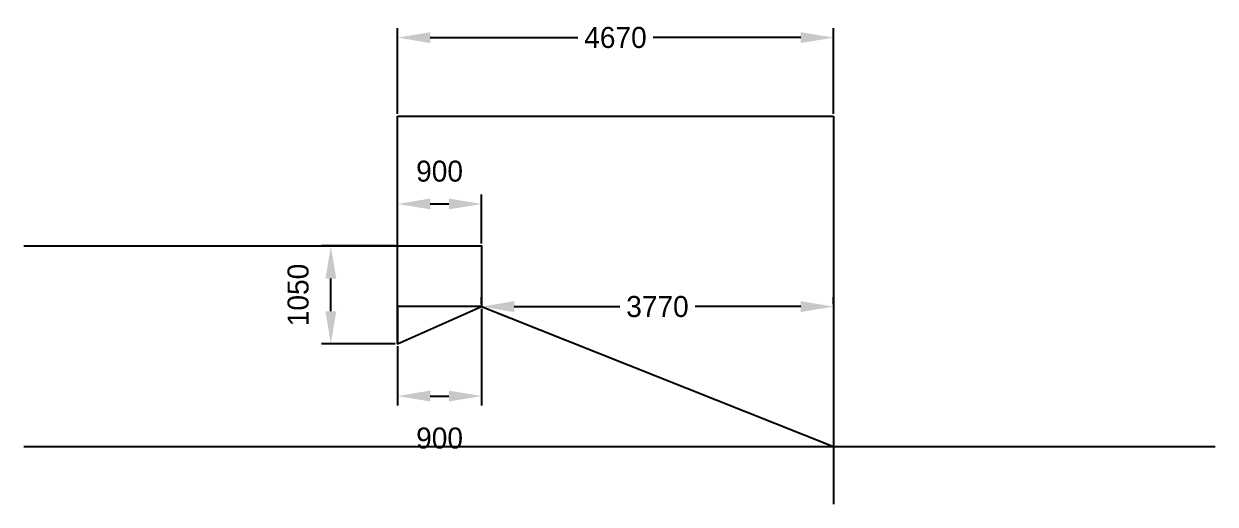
# Model space of a CAD drawing. Extents: x -358915 to 1258323, y -1667244 to -305611.
# Drawn here: x 664764 to 677531, y -1455773 to -1450628 of the extents above; entities that cross this region are included whole.
import ezdxf

# ---------------------------------------------------------------- set-up
doc = ezdxf.new("R2010")
doc.units = 0
doc.header["$LTSCALE"] = 300
doc.header["$MEASUREMENT"] = 0
doc.layers.get('DEFPOINTS').update_dxf_attribs({"linetype": 'CONTINUOUS'})
doc.layers.add('LINE', color=7, linetype='CONTINUOUS')
doc.dimstyles.new('3', dxfattribs={"dimtxt": 225, "dimasz": 350, "dimexe": 100, "dimexo": 25, "dimgap": 9, "dimtad": 0, "dimdec": 0, "dimzin": 0, "dimdsep": 46, "dimtxsty": 'Standard', "dimcen": 0, "dimclrd": 5, "dimclre": 6, "dimclrt": 256, "dimadec": 0, "dimazin": 0, "dimtfac": 1, "dimtdec": 0, "dimtofl": 0, "dimtmove": 2, "dimatfit": 3, "dimfxl": 1, "dimtolj": 1, "dimtzin": 0, "dimarcsym": 0})

# ---------------------------------------------------------------- blocks, each defined once
blk = doc.blocks.new('*D954')
at = {"layer": 'DEFPOINTS', "color": 0, "transparency": 16777216}
for p in [(668054, -1453007), (668769, -1453007), (668769, -1454057)]:
    blk.add_point(p, dxfattribs=at)
at = {"layer": 'LINE', "color": 6, "lineweight": -2, "transparency": 16777216}
for p, q in [((668744, -1453007), (667954, -1453007)), ((668744, -1454057), (667954, -1454057))]:
    blk.add_line(p, q, dxfattribs=at)
at = {"layer": 'LINE', "color": 5, "lineweight": -2, "transparency": 16777216}
blk.add_line((668054, -1453707), (668054, -1453357), dxfattribs=at)
at = {"layer": 'LINE', "color": 5, "transparency": 16777216}
for points in [[(667996, -1453357), (668112, -1453357), (668054, -1453007)], [(667996, -1453707), (668112, -1453707), (668054, -1454057)]]:
    blk.add_solid(points, dxfattribs=at)
at = {"layer": 'LINE', "transparency": 16777216, "insert": (667704, -1453532), "char_height": 225, "attachment_point": 5, "rotation": 90}
blk.add_mtext('\\A1;1050', dxfattribs=at)
blk = doc.blocks.new('*D955')
at = {"layer": 'DEFPOINTS', "color": 0, "transparency": 16777216}
for p in [(669669, -1452557), (668769, -1453007), (669669, -1453007)]:
    blk.add_point(p, dxfattribs=at)
at = {"layer": 'LINE', "color": 6, "lineweight": -2, "transparency": 16777216}
for p, q in [((668769, -1452982), (668769, -1452457)), ((669669, -1452982), (669669, -1452457))]:
    blk.add_line(p, q, dxfattribs=at)
at = {"layer": 'LINE', "color": 5, "lineweight": -2, "transparency": 16777216}
blk.add_line((669119, -1452557), (669319, -1452557), dxfattribs=at)
at = {"layer": 'LINE', "color": 5, "transparency": 16777216}
for points in [[(669119, -1452499), (669119, -1452615), (668769, -1452557)], [(669319, -1452499), (669319, -1452615), (669669, -1452557)]]:
    blk.add_solid(points, dxfattribs=at)
at = {"layer": 'LINE', "transparency": 16777216, "insert": (669219, -1452207), "char_height": 225, "attachment_point": 5}
blk.add_mtext('\\A1;900', dxfattribs=at)
blk = doc.blocks.new('*D956')
at = {"layer": 'DEFPOINTS', "color": 0, "transparency": 16777216}
for p in [(673439, -1450775), (668769, -1451616), (673439, -1451616)]:
    blk.add_point(p, dxfattribs=at)
at = {"layer": 'LINE', "color": 6, "lineweight": -2, "transparency": 16777216}
for p, q in [((668769, -1451591), (668769, -1450675)), ((673439, -1451591), (673439, -1450675))]:
    blk.add_line(p, q, dxfattribs=at)
at = {"layer": 'LINE', "color": 5, "lineweight": -2, "transparency": 16777216}
for p, q in [((669119, -1450775), (670702, -1450775)), ((673089, -1450775), (671507, -1450775))]:
    blk.add_line(p, q, dxfattribs=at)
at = {"layer": 'LINE', "color": 5, "transparency": 16777216}
for points in [[(669119, -1450717), (669119, -1450834), (668769, -1450775)], [(673089, -1450717), (673089, -1450834), (673439, -1450775)]]:
    blk.add_solid(points, dxfattribs=at)
at = {"layer": 'LINE', "transparency": 16777216, "insert": (671104, -1450775), "char_height": 225, "attachment_point": 5}
blk.add_mtext('\\A1;4670', dxfattribs=at)
blk = doc.blocks.new('*D957')
at = {"layer": 'DEFPOINTS', "color": 0, "transparency": 16777216}
for p in [(669669, -1453657), (668769, -1454057), (669669, -1454615)]:
    blk.add_point(p, dxfattribs=at)
at = {"layer": 'LINE', "color": 6, "lineweight": -2, "transparency": 16777216}
for p, q in [((669669, -1453682), (669669, -1454715)), ((668769, -1454082), (668769, -1454715))]:
    blk.add_line(p, q, dxfattribs=at)
at = {"layer": 'LINE', "color": 5, "lineweight": -2, "transparency": 16777216}
blk.add_line((669119, -1454615), (669319, -1454615), dxfattribs=at)
at = {"layer": 'LINE', "color": 5, "transparency": 16777216}
for points in [[(669119, -1454556), (669119, -1454673), (668769, -1454615)], [(669319, -1454556), (669319, -1454673), (669669, -1454615)]]:
    blk.add_solid(points, dxfattribs=at)
at = {"layer": 'LINE', "transparency": 16777216, "insert": (669219, -1455066), "char_height": 225, "attachment_point": 5}
blk.add_mtext('\\A1;900', dxfattribs=at)
blk = doc.blocks.new('*D958')
at = {"layer": 'DEFPOINTS', "color": 0, "transparency": 16777216}
for p in [(669669, -1453657), (673439, -1453657), (673439, -1453657)]:
    blk.add_point(p, dxfattribs=at)
at = {"layer": 'LINE', "color": 6, "lineweight": -2, "transparency": 16777216}
for p, q in [((669669, -1453632), (669669, -1453557)), ((673439, -1453632), (673439, -1453557))]:
    blk.add_line(p, q, dxfattribs=at)
at = {"layer": 'LINE', "color": 5, "lineweight": -2, "transparency": 16777216}
for p, q in [((670019, -1453657), (671152, -1453657)), ((673089, -1453657), (671957, -1453657))]:
    blk.add_line(p, q, dxfattribs=at)
at = {"layer": 'LINE', "color": 5, "transparency": 16777216}
for points in [[(670019, -1453598), (670019, -1453715), (669669, -1453657)], [(673089, -1453598), (673089, -1453715), (673439, -1453657)]]:
    blk.add_solid(points, dxfattribs=at)
at = {"layer": 'LINE', "transparency": 16777216, "insert": (671554, -1453657), "char_height": 225, "attachment_point": 5}
blk.add_mtext('\\A1;3770', dxfattribs=at)

msp = doc.modelspace()

# ---------------------------------------------------------------- linework, layer by layer
at = {"layer": 'LINE'}
for p, q in [((668769.3, -1454056.7), (668769.3, -1451616.1)), ((668769.3, -1451616.1), (673439.3, -1451616.1)), ((673439.3, -1451616.1), (673439.3, -1455772.8)), ((669669.3, -1453656.7), (673439.3, -1455156.7)), ((664763.9, -1455156.7), (666619.3, -1455156.7)), ((666619.3, -1455156.7), (677530.6, -1455156.7))]:
    msp.add_line(p, q, dxfattribs=at)
msp.add_lwpolyline([(664763.9, -1453006.7), (669669.3, -1453006.7), (669669.3, -1453656.7), (668769.3, -1453656.7), (668769.3, -1454056.7), (669669.3, -1453656.7)], dxfattribs=at)

# ---------------------------------------------------------------- dimensions: what is measured, and where the dimension line sits
for base, p1, p2, picture, middle in [((673439.3, -1450775.2), (668769.3, -1451616.1), (673439.3, -1451616.1), '*D956', (671104.3, -1450775.2)), ((669669.3, -1452557), (668769.3, -1453006.7), (669669.3, -1453006.7), '*D955', (669219.3, -1452207)), ((673439.3, -1453656.7), (669669.3, -1453656.7), (673439.3, -1453656.7), '*D958', (671554.3, -1453656.7)), ((669669.3, -1454614.6), (668769.3, -1454056.7), (669669.3, -1453656.7), '*D957', (669219.3, -1455065.6))]:
    dim = msp.add_linear_dim(base=base, p1=p1, p2=p2, dimstyle='3', override={"dimfxl": 700}, dxfattribs=at)
    dim.commit()
    dim.dimension.update_dxf_attribs({"geometry": picture, "text_midpoint": middle})
dim = msp.add_linear_dim(base=(668053.9, -1453006.7), p1=(668769.3, -1454056.7), p2=(668769.3, -1453006.7), angle=90, dimstyle='3', override={"dimfxl": 700}, dxfattribs=at)
dim.commit()
dim.dimension.update_dxf_attribs({"geometry": '*D954', "text_midpoint": (667703.9, -1453531.7)})

doc.saveas('drawing.dxf')
